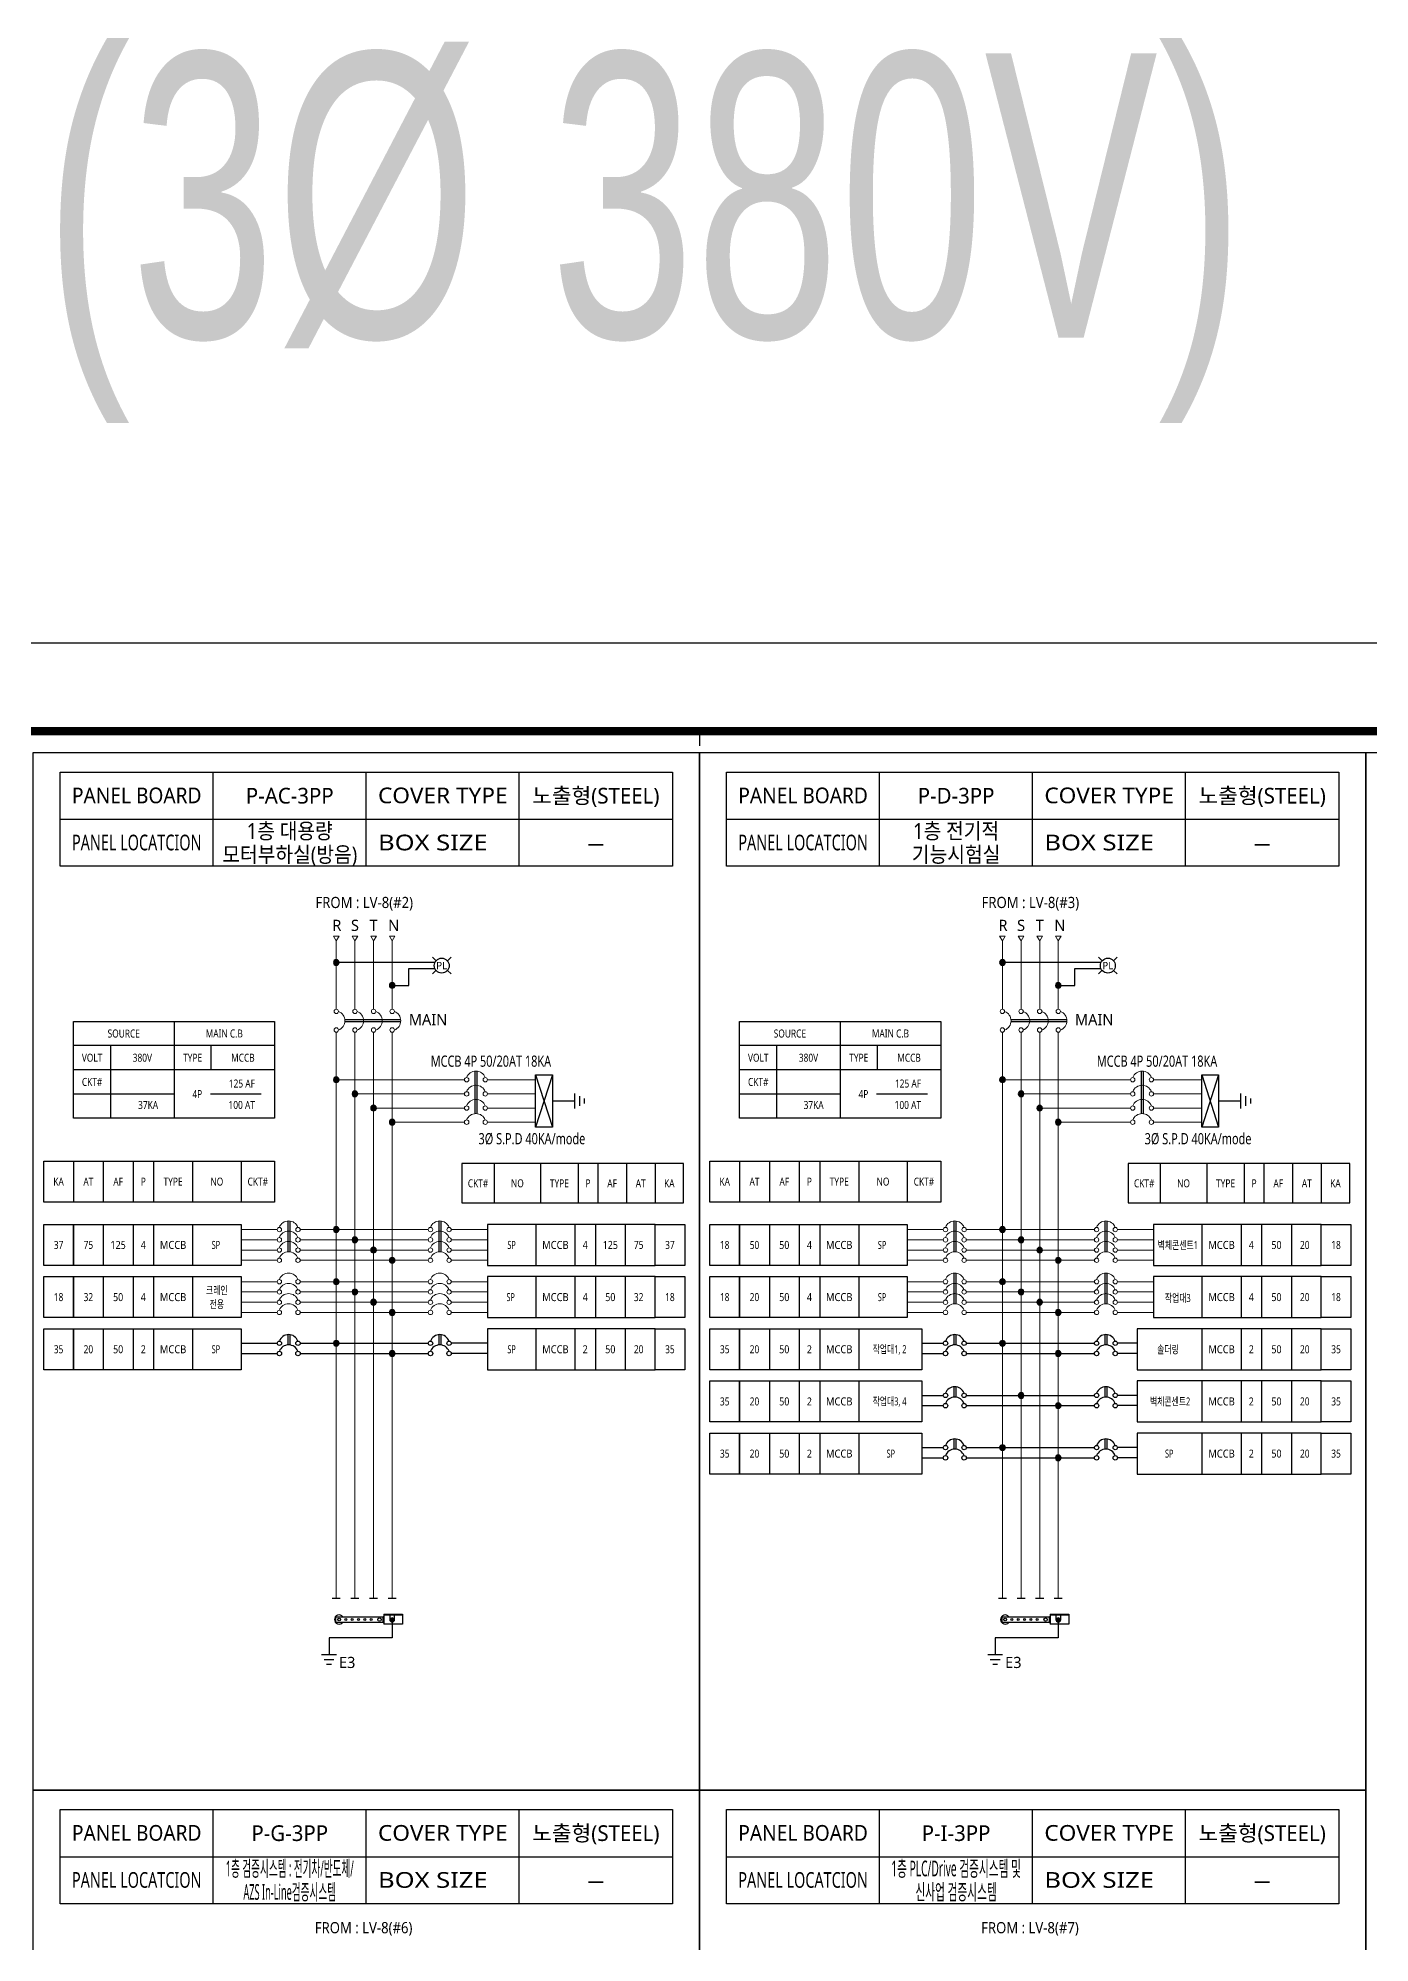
# Model space of a CAD drawing. Header units: millimetres. Extents: x 0 to 1009200, y -237600 to 28708.
# Drawn here: x 382982 to 446250, y -61728 to 28708 of the extents above; entities that cross this region are included whole.
import ezdxf
from ezdxf.enums import TextEntityAlignment as Align

# ---------------------------------------------------------------- set-up
doc = ezdxf.new("R2010")
doc.units = ezdxf.units.MM
doc.header["$LTSCALE"] = 1000
for name, color, linetype in [('A-SYM', 7, 'Continuous'), ('arch', 8, 'Continuous'), ('SYM', 3, 'Continuous'), ('TEXT', 3, 'Continuous'), ('XR-SHEET-SHT', 5, 'Continuous')]:
    doc.layers.add(name, color=color, linetype=linetype)
doc.layers.add('XR-SHEET-TEMP', color=171, linetype='Continuous', plot=False)
doc.styles.add('DH', font='')
doc.styles.add('GHS', font='malgun.ttf')
doc.styles.get('DH').set_extended_font_data('Dotum')

# ---------------------------------------------------------------- blocks, each defined once
blk = doc.blocks.new('XR-FORM-EE', base_point=(461, 408))
at = {"layer": 'XR-SHEET-SHT', "color": 5}
blk.add_lwpolyline([(0, 118800), (168200, 118800), (168200, 0), (0, 0)], close=True, dxfattribs=at)
at = {"layer": 'XR-SHEET-SHT', "color": 5, "const_width": 400}
blk.add_lwpolyline([(9300, 114600), (163900, 114600), (163900, 4200), (9300, 4200)], close=True, dxfattribs=at)
at = {"layer": 'XR-SHEET-TEMP'}
blk.add_line((78000, 114600), (78000, 113900), dxfattribs=at)
blk = doc.blocks.new('HH7')
at = {"layer": 'SYM'}
blk.add_hatch(color=256, dxfattribs=at).paths.add_polyline_path([(50, 50, 1), (-50, 50, 1)])
blk.add_circle((0, 50), 50, dxfattribs=at)

msp = doc.modelspace()

# ---------------------------------------------------------------- linework, layer by layer
at = {"lineweight": 18}
for p, q in [((397149, -14159), (397149, -17397)), ((398034, -14159), (398034, -17397)), ((398918, -14159), (398918, -17397)), ((428793, -14159, 0), (428793, -17397, 0)), ((429678, -14159, 0), (429678, -17397, 0)), ((430562, -14159, 0), (430562, -17397, 0)), ((397149, -18489), (397149, -19673)), ((398034, -18489), (398034, -19673)), ((398918, -18489), (398918, -19673)), ((428793, -18489, 0), (428793, -19673, 0)), ((429678, -18489, 0), (429678, -19673, 0)), ((430562, -18489, 0), (430562, -19673, 0)), ((403238, -20746), (397149, -20746)), ((404329, -20746), (406618, -20746)), ((434882, -20746, 0), (428793, -20746, 0)), ((435973, -20746, 0), (438262, -20746, 0)), ((403238, -21418), (398034, -21418)), ((406618, -21418), (404329, -21418)), ((406618, -21418), (404330, -21418)), ((434882, -21418, 0), (429678, -21418, 0)), ((438262, -21418, 0), (435973, -21418, 0)), ((438262, -21418, 0), (435973, -21418, 0)), ((403238, -22090), (398918, -22090)), ((406618, -22090), (404330, -22090)), ((434882, -22090, 0), (430562, -22090, 0)), ((438262, -22090, 0), (435973, -22090, 0)), ((403238, -22762), (399803, -22762)), ((406618, -22762), (404329, -22762)), ((434882, -22762, 0), (431447, -22762, 0)), ((438262, -22762, 0), (435973, -22762, 0)), ((392624, -27860), (394341, -27860)), ((395432, -27860), (401520, -27860, 0)), ((402611, -27860, 0), (404328, -27860, 0)), ((424268, -27860, 0), (425985, -27860, 0)), ((427076, -27860, 0), (433164, -27860, 0)), ((434255, -27860), (435972, -27860)), ((392624, -28347), (394341, -28347)), ((392624, -28833), (394341, -28833)), ((395432, -28347), (401520, -28347, 0)), ((395432, -28833), (401520, -28833, 0)), ((402611, -28347, 0), (404328, -28347, 0)), ((402611, -28833, 0), (404328, -28833, 0)), ((424268, -28347, 0), (425985, -28347, 0)), ((424268, -28833, 0), (425985, -28833, 0)), ((429678, -28347, 0), (427076, -28347, 0)), ((427076, -28347, 0), (433164, -28347, 0)), ((430562, -28833, 0), (427076, -28833, 0)), ((427076, -28833, 0), (433164, -28833, 0)), ((434255, -28347), (435972, -28347)), ((434255, -28833), (435972, -28833)), ((392624, -29320), (394341, -29320)), ((401520, -29320), (395432, -29320, 0)), ((395432, -29320), (401520, -29320, 0)), ((404328, -29320), (402611, -29320)), ((402611, -29320, 0), (404328, -29320, 0)), ((424268, -29320, 0), (425985, -29320, 0)), ((431447, -29320, 0), (427076, -29320, 0)), ((427076, -29320, 0), (433164, -29320, 0)), ((434255, -29320), (435972, -29320)), ((392624, -30337), (394341, -30337)), ((395432, -30337), (401520, -30337, 0)), ((402611, -30337, 0), (404328, -30337, 0)), ((424268, -30337, 0), (425985, -30337, 0)), ((427076, -30337, 0), (433164, -30337, 0)), ((434255, -30337), (435972, -30337)), ((392624, -30823), (394341, -30823)), ((392624, -31310), (394341, -31310)), ((398034, -30823), (395432, -30823, 0)), ((395432, -30823), (401520, -30823, 0)), ((398918, -31310), (395432, -31310, 0)), ((395432, -31310), (401520, -31310, 0)), ((402611, -30823, 0), (404328, -30823, 0)), ((402611, -31310, 0), (404328, -31310, 0)), ((424268, -30823, 0), (425985, -30823, 0)), ((424268, -31310, 0), (425985, -31310, 0)), ((429678, -30823, 0), (427076, -30823, 0)), ((427076, -30823, 0), (433164, -30823, 0)), ((430562, -31310, 0), (427076, -31310, 0)), ((427076, -31310, 0), (433164, -31310, 0)), ((434255, -30823), (435972, -30823)), ((434255, -31310), (435972, -31310)), ((392624, -31796), (394341, -31796)), ((399803, -31796), (395432, -31796, 0)), ((395432, -31796), (401520, -31796, 0)), ((402611, -31796, 0), (404328, -31796, 0)), ((424268, -31796, 0), (425985, -31796, 0)), ((431447, -31796, 0), (427076, -31796, 0)), ((427076, -31796, 0), (433164, -31796, 0)), ((434255, -31796), (435972, -31796))]:
    msp.add_line(p, q, dxfattribs=at)
for p, q in [((401832, -15187), (397149, -15187)), ((401719, -14935), (401889, -15106)), ((402598, -14931), (402430, -15098)), ((433476, -15187, 0), (428793, -15187, 0)), ((433363, -14935, 0), (433533, -15106, 0)), ((434241, -14931, 0), (434074, -15098, 0)), ((401719, -15721), (401889, -15551)), ((402598, -15726), (402430, -15558)), ((433363, -15721, 0), (433533, -15551, 0)), ((434241, -15726, 0), (434074, -15558, 0)), ((389440, -17977), (389440, -22576)), ((400209, -17895), (397557, -17895)), ((400209, -17991), (397557, -17991)), ((421084, -17977, 0), (421084, -22576, 0)), ((431853, -17895, 0), (429201, -17895, 0)), ((431853, -17991, 0), (429201, -17991, 0)), ((394216, -19126), (384664, -19126)), ((386432, -22576), (386432, -19126)), ((391208, -20276), (391208, -19126)), ((425860, -19126, 0), (416308, -19126, 0)), ((418076, -22576, 0), (418076, -19126, 0)), ((422852, -20276, 0), (422852, -19126, 0)), ((394216, -20276), (384664, -20276)), ((403736, -20339), (403736, -22355)), ((403831, -20339), (403831, -22355)), ((407414, -20516), (406618, -22992)), ((406618, -20516), (407414, -22992)), ((425860, -20276, 0), (416308, -20276, 0)), ((435380, -20339, 0), (435380, -22355, 0)), ((435475, -20339, 0), (435475, -22355, 0)), ((439058, -20516, 0), (438262, -22992, 0)), ((438262, -20516, 0), (439058, -22992, 0)), ((389440, -21426), (384664, -21426)), ((393582, -21426), (391174, -21426)), ((408478, -22105), (408478, -21403)), ((408712, -21988), (408712, -21520)), ((408946, -21871), (408946, -21637)), ((421084, -21426, 0), (416308, -21426, 0)), ((425226, -21426, 0), (422818, -21426, 0)), ((440122, -22105, 0), (440122, -21403, 0)), ((440356, -21988, 0), (440356, -21520, 0)), ((440590, -21871, 0), (440590, -21637, 0)), ((407414, -21754), (408478, -21754)), ((439058, -21754, 0), (440122, -21754, 0)), ((384664, -24610, 0), (384664, -26556, 0)), ((386079, -24610), (386079, -26556)), ((387494, -24610), (387494, -26556)), ((388467, -24610), (388467, -26556)), ((390324, -24610), (390324, -26556)), ((392624, -24610), (392624, -26556)), ((404647, -24730), (404647, -26598)), ((406854, -24730), (406854, -26598)), ((408638, -24730), (408638, -26598)), ((409571, -24730), (409571, -26598)), ((410930, -24730), (410930, -26598)), ((412289, -24730), (412289, -26598)), ((416308, -24610, 0), (416308, -26556, 0)), ((417723, -24610, 0), (417723, -26556, 0)), ((419138, -24610, 0), (419138, -26556, 0)), ((420111, -24610, 0), (420111, -26556, 0)), ((421968, -24610, 0), (421968, -26556, 0)), ((424268, -24610, 0), (424268, -26556, 0)), ((436291, -24730, 0), (436291, -26598, 0)), ((438498, -24730, 0), (438498, -26598, 0)), ((440282, -24730, 0), (440282, -26598, 0)), ((441215, -24730, 0), (441215, -26598, 0)), ((442574, -24730, 0), (442574, -26598, 0)), ((443933, -24730, 0), (443933, -26598, 0)), ((386079, -27617), (386079, -29563)), ((387494, -27617), (387494, -29563)), ((388467, -27617), (388467, -29563)), ((390324, -27617), (390324, -29563)), ((394839, -27454), (394839, -28913)), ((394934, -27454), (394934, -28913)), ((402018, -27454, 0), (402018, -28913, 0)), ((402113, -27454, 0), (402113, -28913, 0)), ((406628, -27617), (406628, -29563)), ((408485, -27617), (408485, -29563)), ((409458, -27617), (409458, -29563)), ((410873, -27617), (410873, -29563)), ((417723, -27617, 0), (417723, -29563, 0)), ((419138, -27617, 0), (419138, -29563, 0)), ((420111, -27617, 0), (420111, -29563, 0)), ((421968, -27617, 0), (421968, -29563, 0)), ((426483, -27454, 0), (426483, -28913, 0)), ((426578, -27454, 0), (426578, -28913, 0)), ((433662, -27454, 0), (433662, -28913, 0)), ((433757, -27454, 0), (433757, -28913, 0)), ((438272, -27617, 0), (438272, -29563, 0)), ((440129, -27617, 0), (440129, -29563, 0)), ((441102, -27617, 0), (441102, -29563, 0)), ((442517, -27617, 0), (442517, -29563, 0)), ((386079, -30094), (386079, -32039)), ((387494, -30094), (387494, -32039)), ((388467, -30094), (388467, -32039)), ((390324, -30094), (390324, -32039)), ((406628, -30094), (406628, -32039)), ((408485, -30094), (408485, -32039)), ((409458, -30094), (409458, -32039)), ((410873, -30094), (410873, -32039)), ((417723, -30094, 0), (417723, -32039, 0)), ((419138, -30094, 0), (419138, -32039, 0)), ((420111, -30094, 0), (420111, -32039, 0)), ((421968, -30094, 0), (421968, -32039, 0)), ((426483, -29930, 0), (426483, -31389, 0)), ((426578, -29930, 0), (426578, -31389, 0)), ((433662, -29930, 0), (433662, -31389, 0)), ((433757, -29930, 0), (433757, -31389, 0)), ((438272, -30094, 0), (438272, -32039, 0)), ((440129, -30094, 0), (440129, -32039, 0)), ((441102, -30094, 0), (441102, -32039, 0)), ((442517, -30094, 0), (442517, -32039, 0)), ((386079, -32570, 0), (386079, -34516, 0)), ((387494, -32570, 0), (387494, -34516, 0)), ((388467, -32570, 0), (388467, -34516, 0)), ((390324, -32570, 0), (390324, -34516, 0)), ((392624, -33258, 0), (394341, -33258, 0)), ((394839, -32851, 0), (394839, -33338, 0)), ((394934, -32851, 0), (394934, -33338, 0)), ((395432, -33258, 0), (401520, -33258, 0)), ((402018, -32851, 0), (402018, -33338, 0)), ((402113, -32851, 0), (402113, -33338, 0)), ((404328, -33258, 0), (402611, -33258, 0)), ((406628, -32570, 0), (406628, -34516, 0)), ((408485, -32570, 0), (408485, -34516, 0)), ((409458, -32570, 0), (409458, -34516, 0)), ((410873, -32570, 0), (410873, -34516, 0)), ((417723, -32570, 0), (417723, -34516, 0)), ((419138, -32570, 0), (419138, -34516, 0)), ((420111, -32570, 0), (420111, -34516, 0)), ((421968, -32570, 0), (421968, -34516, 0)), ((424965, -33258, 0), (425985, -33258, 0)), ((426483, -32851, 0), (426483, -33338, 0)), ((426578, -32851, 0), (426578, -33338, 0)), ((427076, -33258, 0), (433164, -33258, 0)), ((433662, -32851, 0), (433662, -33338, 0)), ((433757, -32851, 0), (433757, -33338, 0)), ((435193, -33258, 0), (434255, -33258, 0)), ((438272, -32570, 0), (438272, -34516, 0)), ((440129, -32570, 0), (440129, -34516, 0)), ((441102, -32570, 0), (441102, -34516, 0)), ((442517, -32570, 0), (442517, -34516, 0)), ((392624, -33745, 0), (394341, -33745, 0)), ((395432, -33745, 0), (401520, -33745, 0)), ((404328, -33745, 0), (402611, -33745, 0)), ((424965, -33745, 0), (425985, -33745, 0)), ((427076, -33745, 0), (433164, -33745, 0)), ((435193, -33745, 0), (434255, -33745, 0)), ((417723, -35046, 0), (417723, -36992, 0)), ((419138, -35046, 0), (419138, -36992, 0)), ((420111, -35046, 0), (420111, -36992, 0)), ((421968, -35046, 0), (421968, -36992, 0)), ((438272, -35046, 0), (438272, -36992, 0)), ((440129, -35046, 0), (440129, -36992, 0)), ((441102, -35046, 0), (441102, -36992, 0)), ((442517, -35046, 0), (442517, -36992, 0)), ((424965, -35735, 0), (425985, -35735, 0)), ((426483, -35328, 0), (426483, -35814, 0)), ((426578, -35328, 0), (426578, -35814, 0)), ((427076, -35735, 0), (433164, -35735, 0)), ((433662, -35328, 0), (433662, -35814, 0)), ((433757, -35328, 0), (433757, -35814, 0)), ((435193, -35735, 0), (434255, -35735, 0)), ((424965, -36221, 0), (425985, -36221, 0)), ((427076, -36221, 0), (433164, -36221, 0)), ((435193, -36221, 0), (434255, -36221, 0)), ((417723, -37523, 0), (417723, -39469, 0)), ((419138, -37523, 0), (419138, -39469, 0)), ((420111, -37523, 0), (420111, -39469, 0)), ((421968, -37523, 0), (421968, -39469, 0)), ((426483, -37804, 0), (426483, -38291, 0)), ((426578, -37804, 0), (426578, -38291, 0)), ((433662, -37804, 0), (433662, -38291, 0)), ((433757, -37804, 0), (433757, -38291, 0)), ((438272, -37523, 0), (438272, -39469, 0)), ((440129, -37523, 0), (440129, -39469, 0)), ((441102, -37523, 0), (441102, -39469, 0)), ((442517, -37523, 0), (442517, -39469, 0)), ((424965, -38211, 0), (425985, -38211, 0)), ((424965, -38698, 0), (425985, -38698, 0)), ((427076, -38211, 0), (433164, -38211, 0)), ((427076, -38698, 0), (433164, -38698, 0)), ((435193, -38211, 0), (434255, -38211, 0)), ((435193, -38698, 0), (434255, -38698, 0)), ((396958, -45366, 0), (397340, -45366, 0)), ((397843, -45366, 0), (398225, -45366, 0)), ((398727, -45366, 0), (399109, -45366, 0)), ((399414, -46119, 0), (400298, -46119, 0)), ((399414, -46119, 0), (399414, -46597, 0)), ((399612, -45366, 0), (399994, -45366, 0)), ((400298, -46119, 0), (400298, -46597, 0)), ((428602, -45366), (428984, -45366)), ((429487, -45366), (429869, -45366)), ((430371, -45366), (430753, -45366)), ((431058, -46119), (431942, -46119)), ((431058, -46119), (431058, -46597)), ((431256, -45366), (431638, -45366)), ((431942, -46119), (431942, -46597)), ((397114, -46243, 0), (399378, -46243, 0)), ((397114, -46243, 0), (397114, -46508, 0)), ((399378, -46508, 0), (397114, -46508, 0)), ((399414, -46243, 0), (399378, -46243, 0)), ((399378, -46508, 0), (399378, -46243, 0)), ((399378, -46508, 0), (399414, -46508, 0)), ((399414, -46154, 0), (400298, -46154, 0)), ((400298, -46597, 0), (399414, -46597, 0)), ((399688, -46154, 0), (399688, -46375, 0)), ((399766, -46370, 0), (399766, -46381, 0)), ((399766, -46370, 0), (399792, -46370, 0)), ((399766, -46381, 0), (399792, -46381, 0)), ((399797, -46339, 0), (399797, -46365, 0)), ((399797, -46339, 0), (399808, -46339, 0)), ((399797, -46386, 0), (399797, -46412, 0)), ((399797, -46412, 0), (399808, -46412, 0)), ((399808, -46339, 0), (399808, -46365, 0)), ((399808, -46386, 0), (399808, -46412, 0)), ((399813, -46370, 0), (399840, -46370, 0)), ((399813, -46381, 0), (399840, -46381, 0)), ((399840, -46370, 0), (399840, -46381, 0)), ((399918, -46375, 0), (399918, -46154, 0)), ((428758, -46243), (431022, -46243)), ((428758, -46243), (428758, -46508)), ((431022, -46508), (428758, -46508)), ((431058, -46243), (431022, -46243)), ((431022, -46508), (431022, -46243)), ((431022, -46508), (431058, -46508)), ((431058, -46154), (431942, -46154)), ((431942, -46597), (431058, -46597)), ((431332, -46154), (431332, -46376)), ((431410, -46370), (431410, -46381)), ((431410, -46370), (431436, -46370)), ((431410, -46381), (431436, -46381)), ((431441, -46339), (431441, -46365)), ((431441, -46339), (431452, -46339)), ((431441, -46386), (431441, -46412)), ((431441, -46412), (431452, -46412)), ((431452, -46339), (431452, -46365)), ((431452, -46386), (431452, -46412)), ((431457, -46370), (431484, -46370)), ((431457, -46381), (431484, -46381)), ((431484, -46370), (431484, -46381)), ((431562, -46376), (431562, -46154)), ((396452, -48031, 0), (397154, -48031, 0)), ((396569, -48265, 0), (397037, -48265, 0)), ((396686, -48499, 0), (396920, -48499, 0)), ((428096, -48031), (428798, -48031)), ((428213, -48265), (428681, -48265)), ((428330, -48499), (428564, -48499))]:
    msp.add_line(p, q)
for points in [[(397149, -14159), (397282, -13930), (397017, -13930)], [(398034, -14159), (398166, -13930), (397901, -13930)], [(398918, -14159), (399051, -13930), (398786, -13930)], [(399803, -14159), (399935, -13929), (399670, -13929)], [(428793, -14159), (428926, -13930), (428661, -13930)], [(429678, -14159), (429810, -13930), (429545, -13930)], [(430562, -14159), (430695, -13930), (430430, -13930)], [(431447, -14159), (431579, -13929), (431314, -13929)]]:
    msp.add_lwpolyline(points, close=True, dxfattribs=at)
for points in [[(399803, -17397), (399803, -14159)], [(431447, -17397), (431447, -14159)], [(399803, -19673), (399803, -18489)], [(431447, -19673), (431447, -18489)], [(397149, -45366), (397149, -19673)], [(398034, -45366), (398034, -19673)], [(398918, -45366), (398918, -19673)], [(399803, -45366), (399803, -19673)], [(428793, -45366), (428793, -19673)], [(429678, -45366), (429678, -19673)], [(430562, -45366), (430562, -19673)], [(431447, -45366), (431447, -19673)]]:
    msp.add_lwpolyline(points, dxfattribs=at)
at = {"const_width": 35.4}
for points in [[(401719, -14935), (401889, -15106)], [(402430, -15098), (402598, -14931)], [(433363, -14935), (433533, -15106)], [(434074, -15098), (434241, -14931)], [(401719, -15721), (401889, -15551)], [(402430, -15558), (402598, -15726)], [(433363, -15721), (433533, -15551)], [(434074, -15558), (434241, -15726)]]:
    msp.add_lwpolyline(points, dxfattribs=at)
for points in [[(402156, -14975, -1), (402156, -15682, -1), (402156, -14975)], [(433800, -14975, -1), (433800, -15682, -1), (433800, -14975)]]:
    msp.add_lwpolyline(points, format="xyb", dxfattribs=at)
for points in [[(399803, -16266), (400596, -16266), (400596, -15470), (401832, -15470)], [(431447, -16266), (432240, -16266), (432240, -15470), (433476, -15470)], [(399803, -46375), (399803, -47240), (396803, -47240), (396803, -48031)], [(431447, -46376), (431447, -47241), (428447, -47241), (428447, -48031)]]:
    msp.add_lwpolyline(points)
for points in [[(384664, -17977), (394216, -17977), (394216, -22576), (384664, -22576)], [(416308, -17977), (425860, -17977), (425860, -22576), (416308, -22576)], [(406618, -20516), (407414, -20516), (407414, -22992), (406618, -22992)], [(438262, -20516), (439058, -20516), (439058, -22992), (438262, -22992)], [(383248, -24610), (394216, -24610), (394216, -26556), (383248, -26556)], [(413647, -24730), (403119, -24730), (403119, -26598), (413647, -26598)], [(414892, -24610), (425860, -24610), (425860, -26556), (414892, -26556)], [(445291, -24730), (434763, -24730), (434763, -26598), (445291, -26598)], [(383248, -27617), (384664, -27617), (384664, -29563), (383248, -29563)], [(384664, -27617), (392624, -27617), (392624, -29563), (384664, -29563)], [(412289, -27617), (404328, -27617), (404328, -29563), (412289, -29563)], [(412289, -27617), (413704, -27617), (413704, -29563), (412289, -29563)], [(414892, -27617), (416308, -27617), (416308, -29563), (414892, -29563)], [(416308, -27617), (424268, -27617), (424268, -29563), (416308, -29563)], [(443933, -27617), (435972, -27617), (435972, -29563), (443933, -29563)], [(443933, -27617), (445348, -27617), (445348, -29563), (443933, -29563)], [(383248, -30094), (384664, -30094), (384664, -32039), (383248, -32039)], [(384664, -30094), (392624, -30094), (392624, -32039), (384664, -32039)], [(412289, -30094), (404328, -30094), (404328, -32039), (412289, -32039)], [(412289, -30094), (413704, -30094), (413704, -32039), (412289, -32039)], [(414892, -30094), (416308, -30094), (416308, -32039), (414892, -32039)], [(416308, -30094), (424268, -30094), (424268, -32039), (416308, -32039)], [(443933, -30094), (435972, -30094), (435972, -32039), (443933, -32039)], [(443933, -30094), (445348, -30094), (445348, -32039), (443933, -32039)], [(399876, -46333), (399803, -46291), (399729, -46333), (399729, -46418), (399803, -46460), (399876, -46418)], [(431520, -46333), (431447, -46291), (431373, -46333), (431373, -46418), (431447, -46460), (431520, -46418)]]:
    msp.add_lwpolyline(points, close=True)
at = {"elevation": 0}
for points in [[(383248, -32570), (384664, -32570), (384664, -34516), (383248, -34516)], [(384664, -32570), (392624, -32570), (392624, -34516), (384664, -34516)], [(412289, -32570), (404328, -32570), (404328, -34516), (412289, -34516)], [(412289, -32570), (413704, -32570), (413704, -34516), (412289, -34516)], [(414892, -32570), (416308, -32570), (416308, -34516), (414892, -34516)], [(416308, -32570), (424965, -32570), (424965, -34516), (416308, -34516)], [(443933, -32570), (435193, -32570), (435193, -34516), (443933, -34516)], [(443933, -32570), (445348, -32570), (445348, -34516), (443933, -34516)], [(414892, -35046), (416308, -35046), (416308, -36992), (414892, -36992)], [(416308, -35046), (424965, -35046), (424965, -36992), (416308, -36992)], [(443933, -35046), (435193, -35046), (435193, -36992), (443933, -36992)], [(443933, -35046), (445348, -35046), (445348, -36992), (443933, -36992)], [(414892, -37523), (416308, -37523), (416308, -39469), (414892, -39469)], [(416308, -37523), (424965, -37523), (424965, -39469), (416308, -39469)], [(443933, -37523), (435193, -37523), (435193, -39469), (443933, -39469)], [(443933, -37523), (445348, -37523), (445348, -39469), (443933, -39469)]]:
    msp.add_lwpolyline(points, close=True, dxfattribs=at)
for centre, radius in [((402156, -15328), 354), ((433800, -15328, 0), 354), ((394444, -33258, 0), 104), ((395329, -33258, 0), 104), ((401623, -33258, 0), 104), ((402508, -33258, 0), 104), ((426088, -33258, 0), 104), ((426973, -33258, 0), 104), ((433267, -33258, 0), 104), ((434152, -33258, 0), 104), ((394444, -33745, 0), 104), ((395329, -33745, 0), 104), ((401623, -33745, 0), 104), ((402508, -33745, 0), 104), ((426088, -33745, 0), 104), ((426973, -33745, 0), 104), ((433267, -33745, 0), 104), ((434152, -33745, 0), 104), ((426088, -35735, 0), 104), ((426088, -36221, 0), 104), ((426973, -35735, 0), 104), ((426973, -36221, 0), 104), ((433267, -35735, 0), 104), ((433267, -36221, 0), 104), ((434152, -35735, 0), 104), ((434152, -36221, 0), 104), ((426088, -38211, 0), 104), ((426088, -38698, 0), 104), ((426973, -38211, 0), 104), ((426973, -38698, 0), 104), ((433267, -38211, 0), 104), ((433267, -38698, 0), 104), ((434152, -38211, 0), 104), ((434152, -38698, 0), 104), ((397282, -46375, 0), 61.9), ((397600, -46375, 0), 44.2), ((397901, -46375, 0), 44.2), ((398202, -46375, 0), 44.2), ((398503, -46375, 0), 44.2), ((398803, -46375, 0), 44.2), ((399201, -46375, 0), 79.6), ((399803, -46375, 0), 67), ((399803, -46375, 0), 59.2), ((428926, -46376), 61.9), ((429244, -46376), 44.2), ((429545, -46376), 44.2), ((429846, -46376), 44.2), ((430147, -46376), 44.2), ((430447, -46376), 44.2), ((430845, -46376), 79.6), ((431447, -46376), 67), ((431447, -46376), 59.2)]:
    msp.add_circle(centre, radius)
at = {"lineweight": 18}
for centre in [(397149, -17501), (398034, -17501), (398918, -17501), (399803, -17501), (428793, -17501, 0), (429678, -17501, 0), (430562, -17501, 0), (431447, -17501, 0), (397149, -18385), (398034, -18385), (398918, -18385), (399803, -18385), (428793, -18385, 0), (429678, -18385, 0), (430562, -18385, 0), (431447, -18385, 0), (403342, -20746), (404226, -20746), (434985, -20746, 0), (435870, -20746, 0), (403342, -21418), (404226, -21418), (434985, -21418, 0), (435870, -21418, 0), (403342, -22090), (404226, -22090), (434985, -22090, 0), (435870, -22090, 0), (403342, -22762), (404226, -22762), (434985, -22762, 0), (435870, -22762, 0), (394444, -27860), (395329, -27860), (401623, -27860, 0), (402508, -27860, 0), (426088, -27860, 0), (426973, -27860, 0), (433267, -27860, 0), (434152, -27860, 0), (394444, -28347), (394444, -28833), (395329, -28347), (395329, -28833), (401623, -28347, 0), (401623, -28833, 0), (402508, -28347, 0), (402508, -28833, 0), (426088, -28347, 0), (426088, -28833, 0), (426973, -28347, 0), (426973, -28833, 0), (433267, -28347, 0), (433267, -28833, 0), (434152, -28347, 0), (434152, -28833, 0), (394444, -29320), (395329, -29320), (401623, -29320, 0), (402508, -29320, 0), (426088, -29320, 0), (426973, -29320, 0), (433267, -29320, 0), (434152, -29320, 0), (394444, -30337), (394444, -30823), (395329, -30337), (395329, -30823), (401623, -30337, 0), (401623, -30823, 0), (402508, -30337, 0), (402508, -30823, 0), (426088, -30337, 0), (426088, -30823, 0), (426973, -30337, 0), (426973, -30823, 0), (433267, -30337, 0), (433267, -30823, 0), (434152, -30337, 0), (434152, -30823, 0), (394444, -31310), (395329, -31310), (401623, -31310, 0), (402508, -31310, 0), (426088, -31310, 0), (426973, -31310, 0), (433267, -31310, 0), (434152, -31310, 0), (394444, -31796), (395329, -31796), (401623, -31796, 0), (402508, -31796, 0), (426088, -31796, 0), (426973, -31796, 0), (433267, -31796, 0), (434152, -31796, 0)]:
    msp.add_circle(centre, 104, dxfattribs=at)
for centre, start, end in [((397086, -17943), 290.69882, 69.30118), ((397970, -17943), 290.69882, 69.30118), ((398855, -17943), 290.69882, 69.30118), ((399739, -17943), 290.69882, 69.30118), ((428730, -17943, 0), 290.69882, 69.30118), ((429614, -17943, 0), 290.69882, 69.30118), ((430499, -17943, 0), 290.69882, 69.30118), ((431383, -17943, 0), 290.69882, 69.30118), ((403784, -20809), 20.69882, 159.30118), ((435428, -20809, 0), 20.69882, 159.30118), ((403784, -21481), 20.69882, 159.30118), ((403784, -22154), 20.69882, 159.30118), ((435428, -21481, 0), 20.69882, 159.30118), ((435428, -22154, 0), 20.69882, 159.30118), ((403784, -22826), 20.69882, 159.30118), ((435428, -22826, 0), 20.69882, 159.30118), ((394886, -27924), 20.69882, 159.30118), ((394886, -28410), 20.69882, 159.30118), ((402066, -27924, 0), 20.69882, 159.30118), ((402066, -28410, 0), 20.69882, 159.30118), ((426530, -27924, 0), 20.69882, 159.30118), ((426530, -28410, 0), 20.69882, 159.30118), ((433710, -27924, 0), 20.69882, 159.30118), ((433710, -28410, 0), 20.69882, 159.30118), ((394886, -28897), 20.69882, 159.30118), ((394886, -29383), 20.69882, 159.30118), ((402066, -28897, 0), 20.69882, 159.30118), ((402066, -29383, 0), 20.69882, 159.30118), ((426530, -28897, 0), 20.69882, 159.30118), ((426530, -29383, 0), 20.69882, 159.30118), ((433710, -28897, 0), 20.69882, 159.30118), ((433710, -29383, 0), 20.69882, 159.30118), ((394886, -30400), 20.69882, 159.30118), ((394886, -30887), 20.69882, 159.30118), ((402066, -30400, 0), 20.69882, 159.30118), ((402066, -30887, 0), 20.69882, 159.30118), ((426530, -30400, 0), 20.69882, 159.30118), ((426530, -30887, 0), 20.69882, 159.30118), ((433710, -30400, 0), 20.69882, 159.30118), ((433710, -30887, 0), 20.69882, 159.30118), ((394886, -31373), 20.69882, 159.30118), ((394886, -31860), 20.69882, 159.30118), ((402066, -31373, 0), 20.69882, 159.30118), ((402066, -31860, 0), 20.69882, 159.30118), ((426530, -31373, 0), 20.69882, 159.30118), ((426530, -31860, 0), 20.69882, 159.30118), ((433710, -31373, 0), 20.69882, 159.30118), ((433710, -31860, 0), 20.69882, 159.30118)]:
    msp.add_arc(centre, 473, start, end, dxfattribs=at)
for centre, radius, start, end in [((394886, -33322, 0), 473, 20.69882, 159.30118), ((394886, -33808, 0), 473, 20.69882, 159.30118), ((402066, -33322, 0), 473, 20.69882, 159.30118), ((402066, -33808, 0), 473, 20.69882, 159.30118), ((426530, -33322, 0), 473, 20.69882, 159.30118), ((426530, -33808, 0), 473, 20.69882, 159.30118), ((433710, -33322, 0), 473, 20.69882, 159.30118), ((433710, -33808, 0), 473, 20.69882, 159.30118), ((426530, -35798, 0), 473, 20.69882, 159.30118), ((426530, -36285, 0), 473, 20.69882, 159.30118), ((433710, -35798, 0), 473, 20.69882, 159.30118), ((433710, -36285, 0), 473, 20.69882, 159.30118), ((426530, -38275, 0), 473, 20.69882, 159.30118), ((433710, -38275, 0), 473, 20.69882, 159.30118), ((426530, -38761, 0), 473, 20.69882, 159.30118), ((433710, -38761, 0), 473, 20.69882, 159.30118), ((397282, -46375, 0), 221, 36.8699, 323.1301), ((399803, -46375, 0), 115, 180, 0), ((399792, -46365, 0), 5.28, 270, 0), ((399792, -46386, 0), 5.28, 0, 90), ((399813, -46365, 0), 5.28, 180, 270), ((399813, -46386, 0), 5.28, 90, 180), ((428926, -46376), 221, 36.8699, 323.1301), ((431447, -46376), 115, 180, 0), ((431436, -46365), 5.28, 270, 0), ((431436, -46386), 5.28, 0, 90), ((431457, -46365), 5.28, 180, 270), ((431457, -46386), 5.28, 90, 180)]:
    msp.add_arc(centre, radius, start, end)
at = {"layer": 'SYM', "color": 6}
for p, q in [((391303, -10612, 0), (391303, -6144, 0)), ((398573, -10612, 0), (398573, -6144, 0)), ((405843, -10612, 0), (405843, -6144, 0)), ((422957, -10612, 0), (422957, -6144, 0)), ((430227, -10612, 0), (430227, -6144, 0)), ((437497, -10612, 0), (437497, -6144, 0)), ((384034, -8378, 0), (413112, -8378, 0)), ((415688, -8378, 0), (444766, -8378, 0)), ((414400, -54469), (446054, -54469)), ((391303, -59868, 0), (391303, -55400, 0)), ((398573, -59868, 0), (398573, -55400, 0)), ((405843, -59868, 0), (405843, -55400, 0)), ((422957, -59868, 0), (422957, -55400, 0)), ((430227, -59868, 0), (430227, -55400, 0)), ((437497, -59868, 0), (437497, -55400, 0)), ((384034, -57634, 0), (413112, -57634, 0)), ((415688, -57634, 0), (444766, -57634, 0))]:
    msp.add_line(p, q, dxfattribs=at)
for points in [[(382746, -5213), (414400, -5213), (414400, -54469), (382746, -54469)], [(382746, -5213), (414400, -5213), (414400, -54469), (382746, -54469)], [(414400, -5213), (446054, -5213), (446054, -54469), (414400, -54469)], [(414400, -5213), (446054, -5213), (446054, -54469), (414400, -54469)], [(446054, -5213), (477708, -5213), (477708, -106521), (446054, -106521)], [(384034, -6144), (413112, -6144), (413112, -10612), (384034, -10612)], [(415688, -6144), (444766, -6144), (444766, -10612), (415688, -10612)], [(382746, -54469), (414400, -54469), (414400, -106521), (382746, -106521)], [(414400, -54469), (446054, -54469), (446054, -106521), (414400, -106521)], [(414400, -54469), (446054, -54469), (446054, -106521), (414400, -106521)], [(384034, -55400), (413112, -55400), (413112, -59868), (384034, -59868)], [(415688, -55400), (444766, -55400), (444766, -59868), (415688, -59868)]]:
    msp.add_lwpolyline(points, close=True, dxfattribs=at)

# ---------------------------------------------------------------- block references
for p, xscale, yscale, zscale, rotation in [((397282, -15183), -2.653349145397245, 2.653349145397245, 2.653349143080567, 89.9999999999992), ((428926, -15183, 0), -2.653349145397245, 2.653349145397245, 2.653349143080567, 89.9999999999992), ((399935, -16266), -2.653349145397245, 2.653349145397245, 2.653349143080567, 89.9999999999992), ((431579, -16266, 0), -2.653349145397245, 2.653349145397245, 2.653349143080567, 89.9999999999992), ((397282, -20746), -2.653349869803625, 2.653349869803625, 2.653349867486946, 89.99999999999937), ((428926, -20746, 0), -2.653349869803625, 2.653349869803625, 2.653349867486946, 89.99999999999937), ((398166, -21418), -2.653349869803625, 2.653349869803625, 2.653349867486946, 89.99999999999937), ((429810, -21418, 0), -2.653349869803625, 2.653349869803625, 2.653349867486946, 89.99999999999937), ((399051, -22090), -2.653349869803625, 2.653349869803625, 2.653349867486946, 89.99999999999937), ((430695, -22090, 0), -2.653349869803625, 2.653349869803625, 2.653349867486946, 89.99999999999937), ((399935, -22762), -2.653349869803625, 2.653349869803625, 2.653349867486946, 89.99999999999937), ((431579, -22762, 0), -2.653349869803625, 2.653349869803625, 2.653349867486946, 89.99999999999937), ((397282, -27860), -2.653349145397245, 2.653349145397245, 2.65334914292484, 89.9999999999992), ((428926, -27860, 0), -2.653349145397245, 2.653349145397245, 2.65334914292484, 89.9999999999992), ((398166, -28347), -2.653349145397245, 2.653349145397245, 2.65334914292484, 89.9999999999992), ((399051, -28833), -2.653349145397245, 2.653349145397245, 2.65334914292484, 89.9999999999992), ((429810, -28347, 0), -2.653349145397245, 2.653349145397245, 2.65334914292484, 89.9999999999992), ((430695, -28833, 0), -2.653349145397245, 2.653349145397245, 2.65334914292484, 89.9999999999992), ((399935, -29320), -2.653349145397245, 2.653349145397245, 2.65334914292484, 89.9999999999992), ((431579, -29320, 0), -2.653349145397245, 2.653349145397245, 2.65334914292484, 89.9999999999992), ((397282, -30337), -2.653349145397245, 2.653349145397245, 2.65334914292484, 89.9999999999992), ((398166, -30823), -2.653349145397245, 2.653349145397245, 2.65334914292484, 89.9999999999992), ((428926, -30337, 0), -2.653349145397245, 2.653349145397245, 2.65334914292484, 89.9999999999992), ((429810, -30823, 0), -2.653349145397245, 2.653349145397245, 2.65334914292484, 89.9999999999992), ((399051, -31310), -2.653349145397245, 2.653349145397245, 2.65334914292484, 89.9999999999992), ((430695, -31310, 0), -2.653349145397245, 2.653349145397245, 2.65334914292484, 89.9999999999992), ((399935, -31796), -2.653349145397245, 2.653349145397245, 2.65334914292484, 89.9999999999992), ((431579, -31796, 0), -2.653349145397245, 2.653349145397245, 2.65334914292484, 89.9999999999992), ((397282, -33258, 0), -2.653349145397245, 2.653349145397245, 2.65334914292484, 89.9999999999992), ((428926, -33258, 0), -2.653349145397245, 2.653349145397245, 2.65334914292484, 89.9999999999992), ((399935, -33745, 0), -2.653349145397245, 2.653349145397245, 2.65334914292484, 89.9999999999992), ((431579, -33745, 0), -2.653349145397245, 2.653349145397245, 2.65334914292484, 89.9999999999992), ((429810, -35735, 0), -2.653349145397245, 2.653349145397245, 2.65334914292484, 89.9999999999992), ((431579, -36221, 0), -2.653349145397245, 2.653349145397245, 2.65334914292484, 89.9999999999992), ((428926, -38211, 0), -2.653349145397245, 2.653349145397245, 2.65334914292484, 89.9999999999992), ((431579, -38698, 0), -2.653349145397245, 2.653349145397245, 2.65334914292484, 89.9999999999992)]:
    msp.add_blockref('HH7', p, dxfattribs=dict(xscale=xscale, yscale=yscale, zscale=zscale, rotation=rotation))
at = {"layer": 'arch'}
msp.add_blockref('XR-FORM-EE', (336861, -118392), dxfattribs=at)

# ---------------------------------------------------------------- texts
at = {"style": 'GHS'}
for s, height, width, p in [('FROM : LV-8(#2)', 530.67, 0.9, (398476, -12385)), ('FROM : LV-8(#3)', 530.67, 0.9, (430120, -12385)), ('SOURCE', 380, 0.8, (387052, -18552)), ('MAIN C.B', 380, 0.8, (391828, -18552)), ('SOURCE', 380, 0.8, (418696, -18552)), ('MAIN C.B', 380, 0.8, (423472, -18552)), ('VOLT', 380, 0.8, (385548, -19701)), ('380V', 380, 0.8, (387936, -19701)), ('TYPE', 380, 0.8, (390324, -19701)), ('MCCB', 380, 0.8, (392712, -19701)), ('VOLT', 380, 0.8, (417192, -19701)), ('380V', 380, 0.8, (419580, -19701)), ('TYPE', 380, 0.8, (421968, -19701)), ('MCCB', 380, 0.8, (424356, -19701)), ('CKT#', 380, 0.8, (385548, -20851)), ('CKT#', 380, 0.8, (417192, -20851)), ('4P', 380, 0.8, (390545, -21426)), ('4P', 380, 0.8, (422189, -21426)), ('KA', 380, 0.8, (383956, -25583, 0)), ('AT', 380, 0.8, (385371, -25583)), ('AF', 380, 0.8, (386786, -25583)), ('P', 380, 0.8, (387980, -25583)), ('TYPE', 380, 0.8, (389395, -25583)), ('NO', 380, 0.8, (391474, -25583)), ('CKT#', 380, 0.8, (393420, -25583)), ('CKT#', 380, 0.8, (403883, -25664)), ('NO', 380, 0.8, (405751, -25664)), ('TYPE', 380, 0.8, (407746, -25664)), ('P', 380, 0.8, (409105, -25664)), ('AF', 380, 0.8, (410251, -25664)), ('AT', 380, 0.8, (411609, -25664)), ('KA', 380, 0.8, (412968, -25664)), ('KA', 380, 0.8, (415600, -25583)), ('AT', 380, 0.8, (417015, -25583)), ('AF', 380, 0.8, (418430, -25583)), ('P', 380, 0.8, (419624, -25583)), ('TYPE', 380, 0.8, (421039, -25583)), ('NO', 380, 0.8, (423118, -25583)), ('CKT#', 380, 0.8, (425064, -25583)), ('CKT#', 380, 0.8, (435527, -25664)), ('NO', 380, 0.8, (437395, -25664)), ('TYPE', 380, 0.8, (439390, -25664)), ('P', 380, 0.8, (440748, -25664)), ('AF', 380, 0.8, (441895, -25664)), ('AT', 380, 0.8, (443253, -25664)), ('KA', 380, 0.8, (444612, -25664)), ('37', 380, 0.8, (383956, -28590)), ('75', 380, 0.8, (385371, -28590)), ('125', 380, 0.85, (386786, -28590)), ('4', 380, 0.85, (387980, -28590)), ('MCCB', 380, 0.9, (389395, -28590)), ('SP ', 380, 0.7, (391474, -28590)), ('SP', 380, 0.7, (405478, -28590)), ('MCCB', 380, 0.9, (407557, -28590)), ('4', 380, 0.85, (408972, -28590)), ('125', 380, 0.85, (410166, -28590)), ('75', 380, 0.8, (411512, -28590)), ('37', 380, 0.8, (412996, -28590)), ('18', 380, 0.8, (415600, -28590)), ('50', 380, 0.8, (417015, -28590)), ('50', 380, 0.85, (418430, -28590)), ('4', 380, 0.85, (419624, -28590)), ('MCCB', 380, 0.9, (421039, -28590)), ('SP ', 380, 0.7, (423118, -28590)), ('벽체콘센트1', 380, 0.7, (437122, -28590)), ('MCCB', 380, 0.9, (439201, -28590)), ('4', 380, 0.85, (440616, -28590)), ('50', 380, 0.85, (441810, -28590)), ('20', 380, 0.8, (443156, -28590)), ('18', 380, 0.8, (444640, -28590)), ('크레인', 380, 0.7, (391474, -30734)), ('18', 380, 0.8, (383956, -31066)), ('32', 380, 0.8, (385371, -31066)), ('50', 380, 0.85, (386786, -31066)), ('4', 380, 0.85, (387980, -31066)), ('MCCB', 380, 0.9, (389395, -31066)), ('전용', 380, 0.7, (391474, -31399)), ('SP ', 380, 0.7, (405478, -31066)), ('MCCB', 380, 0.9, (407557, -31066)), ('4', 380, 0.85, (408972, -31066)), ('50', 380, 0.85, (410166, -31066)), ('32', 380, 0.8, (411512, -31066)), ('18', 380, 0.8, (412996, -31066)), ('18', 380, 0.8, (415600, -31066)), ('20', 380, 0.8, (417015, -31066)), ('50', 380, 0.85, (418430, -31066)), ('4', 380, 0.85, (419624, -31066)), ('MCCB', 380, 0.9, (421039, -31066)), ('SP ', 380, 0.7, (423118, -31066)), ('작업대3', 380, 0.7, (437122, -31100)), ('MCCB', 380, 0.9, (439201, -31066)), ('4', 380, 0.85, (440616, -31066)), ('50', 380, 0.85, (441810, -31066)), ('20', 380, 0.8, (443156, -31066)), ('18', 380, 0.8, (444640, -31066)), ('35', 380, 0.8, (383956, -33543, 0)), ('20', 380, 0.8, (385371, -33543, 0)), ('50', 380, 0.85, (386786, -33543, 0)), ('2', 380, 0.85, (387980, -33543, 0)), ('MCCB', 380, 0.9, (389395, -33543, 0)), ('SP ', 380, 0.7, (391474, -33543, 0)), ('SP', 380, 0.7, (405478, -33543, 0)), ('MCCB', 380, 0.9, (407557, -33543, 0)), ('2', 380, 0.85, (408972, -33543, 0)), ('50', 380, 0.85, (410166, -33543, 0)), ('20', 380, 0.8, (411512, -33543, 0)), ('35', 380, 0.8, (412996, -33543, 0)), ('35', 380, 0.8, (415600, -33543, 0)), ('20', 380, 0.8, (417015, -33543, 0)), ('50', 380, 0.85, (418430, -33543, 0)), ('2', 380, 0.85, (419624, -33543, 0)), ('MCCB', 380, 0.9, (421039, -33543, 0)), ('작업대1, 2', 380, 0.7, (423430, -33543, 0)), ('솔더링', 380, 0.7, (436655, -33543)), ('MCCB', 380, 0.9, (439201, -33543, 0)), ('2', 380, 0.85, (440616, -33543, 0)), ('50', 380, 0.85, (441810, -33543, 0)), ('20', 380, 0.8, (443156, -33543, 0)), ('35', 380, 0.8, (444640, -33543, 0)), ('35', 380, 0.8, (415600, -36019, 0)), ('20', 380, 0.8, (417015, -36019, 0)), ('50', 380, 0.85, (418430, -36019, 0)), ('2', 380, 0.85, (419624, -36019, 0)), ('MCCB', 380, 0.9, (421039, -36019, 0)), ('작업대3, 4', 380, 0.7, (423430, -36019)), ('벽체콘센트2', 380, 0.7, (436756, -36013)), ('MCCB', 380, 0.9, (439201, -36019, 0)), ('2', 380, 0.85, (440616, -36019, 0)), ('50', 380, 0.85, (441810, -36019, 0)), ('20', 380, 0.8, (443156, -36019, 0)), ('35', 380, 0.8, (444640, -36019, 0)), ('35', 380, 0.8, (415600, -38496, 0)), ('20', 380, 0.8, (417015, -38496, 0)), ('50', 380, 0.85, (418430, -38496, 0)), ('2', 380, 0.85, (419624, -38496, 0)), ('MCCB', 380, 0.9, (421039, -38496, 0)), ('SP ', 380, 0.7, (423536, -38496, 0)), ('SP ', 380, 0.7, (436761, -38496, 0)), ('MCCB', 380, 0.9, (439201, -38496, 0)), ('2', 380, 0.85, (440616, -38496, 0)), ('50', 380, 0.85, (441810, -38496, 0)), ('20', 380, 0.8, (443156, -38496, 0)), ('35', 380, 0.8, (444640, -38496, 0)), ('FROM : LV-8(#6)', 530.67, 0.9, (398446, -61060)), ('FROM : LV-8(#7)', 530.67, 0.9, (430100, -61060))]:
    msp.add_text(s, height=height, dxfattribs=dict(at, width=width)).set_placement(p, align=Align.MIDDLE)
for s, height, p in [('R', 531, (396960, -13682)), ('S', 531, (397845, -13682)), ('T', 531, (398729, -13682)), ('N', 531, (399614, -13682)), ('R', 531, (428604, -13682)), ('S', 531, (429489, -13682)), ('T', 531, (430373, -13682)), ('N', 531, (431258, -13682)), ('MAIN', 530.7, (400592, -18157)), ('MAIN', 530.7, (432236, -18157)), ('E3', 530.7, (397276, -48677)), ('E3', 530.7, (428920, -48677))]:
    msp.add_text(s, height=height, dxfattribs=at).set_placement(p)
for p in [(402156, -15328), (433800, -15328)]:
    msp.add_text('PL', height=353.8, dxfattribs=at).set_placement(p, align=Align.MIDDLE)
at = {"style": 'GHS', "width": 0.75}
for s, p in [('MCCB 4P 50/20AT 18KA', (401633, -20130)), ('MCCB 4P 50/20AT 18KA', (433277, -20130)), ('3Ø S.P.D 40KA/mode', (403905, -23811)), ('3Ø S.P.D 40KA/mode', (435549, -23811))]:
    msp.add_text(s, height=530.67, dxfattribs=at).set_placement(p)
at = {"style": 'GHS', "width": 0.8}
for s, p in [('125 AF', (393284, -21117)), ('125 AF', (424928, -21117)), ('37KA', (388685, -22134)), ('100 AT', (393284, -22134)), ('37KA', (420299, -22134)), ('100 AT', (424928, -22134))]:
    msp.add_text(s, height=380, dxfattribs=at).set_placement(p, align=Align.RIGHT)
at = {"layer": 'A-SYM', "color": 2, "style": 'DH', "width": 0.7}
msp.add_text('(3Ø 380V)', height=13500, dxfattribs=at).set_placement((383263, 14490))
at = {"layer": 'TEXT', "style": 'GHS'}
for s, width, p, p2 in [('PANEL BOARD', 0.888152, (384592, -7621, 0), (390745, -7621, 0)), ('COVER TYPE', 1.040535, (399132, -7621, 0), (405284, -7621, 0)), ('PANEL BOARD', 0.888152, (416246, -7621, 0), (422399, -7621, 0)), ('COVER TYPE', 1.040535, (430786, -7621, 0), (436938, -7621, 0)), ('PANEL LOCATCION', 0.66966, (384592, -9856, 0), (390745, -9856, 0)), ('BOX SIZE   ', 1.125168, (399132, -9856, 0), (405284, -9856, 0)), ('PANEL LOCATCION', 0.66966, (416246, -9856, 0), (422399, -9856, 0)), ('BOX SIZE   ', 1.125168, (430786, -9856, 0), (436938, -9856, 0)), ('PANEL BOARD', 0.888152, (384592, -56877, 0), (390745, -56877, 0)), ('COVER TYPE', 1.040535, (399132, -56877, 0), (405284, -56877, 0)), ('PANEL BOARD', 0.888152, (416246, -56877, 0), (422399, -56877, 0)), ('COVER TYPE', 1.040535, (430786, -56877, 0), (436938, -56877, 0)), ('PANEL LOCATCION', 0.66966, (384592, -59111, 0), (390745, -59111, 0)), ('BOX SIZE   ', 1.125168, (399132, -59111, 0), (405284, -59111, 0)), ('PANEL LOCATCION', 0.66966, (416246, -59111, 0), (422399, -59111, 0)), ('BOX SIZE   ', 1.125168, (430786, -59111, 0), (436938, -59111, 0))]:
    msp.add_text(s, height=744.8, dxfattribs=dict(at, width=width)).set_placement(p, p2, align=Align.FIT)
for s, p in [('P-AC-3PP', (394938, -7261, 0)), ('노출형(STEEL)', (409478, -7261, 0)), ('P-D-3PP', (426592, -7261, 0)), ('노출형(STEEL)', (441132, -7261, 0)), ('노출형(STEEL)', (409478, -56517, 0)), ('노출형(STEEL)', (441132, -56517, 0)), ('P-G-3PP', (394938, -56517, 0)), ('P-I-3PP', (426592, -56517, 0))]:
    msp.add_text(s, height=744.8, dxfattribs=at).set_placement(p, align=Align.MIDDLE_CENTER)
for s, height, width, p in [('1층 대용량', 744.8, 0.9, (394938, -8937, 0)), ('1층 전기적', 744.8, 0.9, (426592, -8937, 0)), ('모터부하실(방음)', 744.8, 0.9, (394938, -10054, 0)), ('-', 745, 3, (409478, -9495, 0)), ('기능시험실', 744.8, 0.9, (426592, -10054, 0)), ('-', 745, 3, (441132, -9495, 0)), ('1층 검증시스템 : 전기차/반도체/', 744.8, 0.45, (394938, -58193, 0)), ('1층 PLC/Drive 검증시스템 및', 744.8, 0.5, (426592, -58193, 0)), ('AZS In-Line검증시스템', 744.8, 0.45, (394938, -59310, 0)), ('-', 745, 3, (409478, -58751, 0)), ('신사업 검증시스템', 744.8, 0.5, (426592, -59310, 0)), ('-', 745, 3, (441132, -58751, 0))]:
    msp.add_text(s, height=height, dxfattribs=dict(at, width=width)).set_placement(p, align=Align.MIDDLE_CENTER)

doc.saveas('drawing.dxf')
